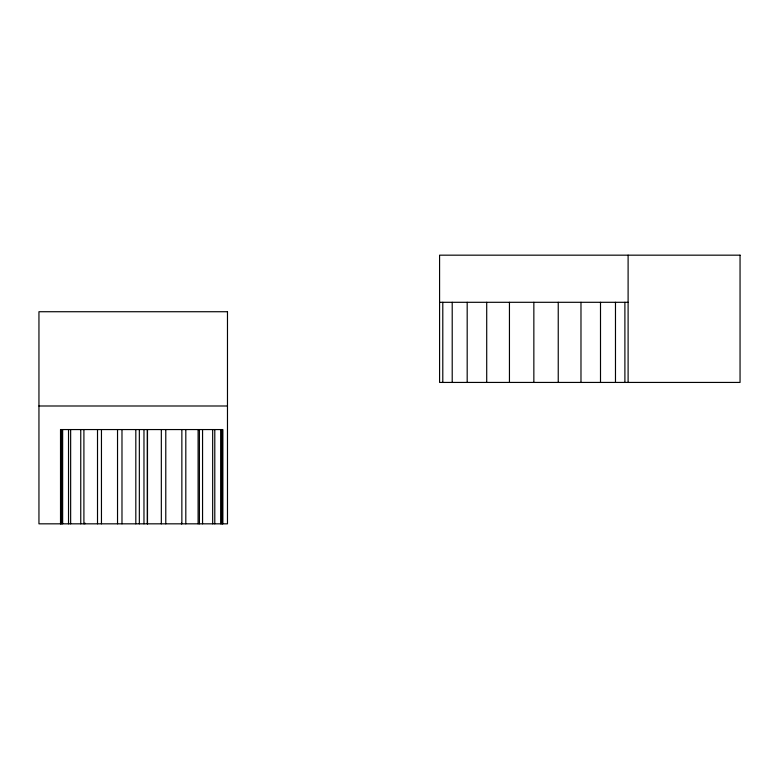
<?xml version="1.0" encoding="UTF-8"?>
<svg xmlns="http://www.w3.org/2000/svg" width="779" height="779" viewBox="0 0 779 779"><rect width="100%" height="100%" fill="white"/><g stroke="black" fill="none" stroke-linecap="round" stroke-linejoin="round"><path stroke-width="1.17" d="M439.58 302.301L628.108 302.301M38.95 405.995L227.478 405.995M628.108 255.171L628.108 382.431M624.894 302.301L624.894 382.431M615.478 302.301L615.478 382.431M600.502 302.301L600.502 382.431M580.978 302.301L580.978 382.431M558.241 302.301L558.241 382.431M533.849 302.301L533.849 382.431M509.447 302.301L509.447 382.431M486.709 302.301L486.709 382.431M467.186 302.301L467.186 382.431M452.209 302.301L452.209 382.431M442.793 302.301L442.793 382.431M222.804 523.829L222.804 429.56L60.519 429.56L60.519 523.829M222.482 429.56L222.482 523.829M221.606 429.56L221.606 523.829M220.661 429.56L220.661 523.829M214.79 429.56L214.79 523.829M212.667 429.56L212.667 523.829M202.559 429.56L202.559 523.829M199.405 429.56L199.405 523.829M198.1 429.56L198.1 523.829M185.811 429.56L185.811 523.829M181.858 429.56L181.858 523.829M181.526 523.021L181.526 523.829M165.781 429.56L165.781 523.829M161.331 429.56L161.331 523.829M147.494 429.56L147.494 523.829M147.328 429.56L147.328 523.829M143.969 429.56L143.969 523.829M139.344 429.56L139.344 523.829M135.819 429.56L135.819 523.829M121.982 429.56L121.982 523.829M117.532 429.56L117.532 523.829M101.455 429.56L101.455 523.829M97.511 429.56L97.511 523.829M84.901 523.021L84.901 523.829M83.908 429.56L83.908 523.829M80.753 429.56L80.753 523.829M70.646 429.56L70.646 523.829M68.523 429.56L68.523 523.829M62.651 429.56L62.651 523.829M61.716 429.56L61.716 523.829M60.83 429.56L60.83 523.829M740.05 255.171L439.58 255.171L439.58 382.431L740.05 382.431L740.05 255.171M227.478 311.727L38.95 311.727L38.95 523.829L227.478 523.829L227.478 311.727"/></g></svg>
